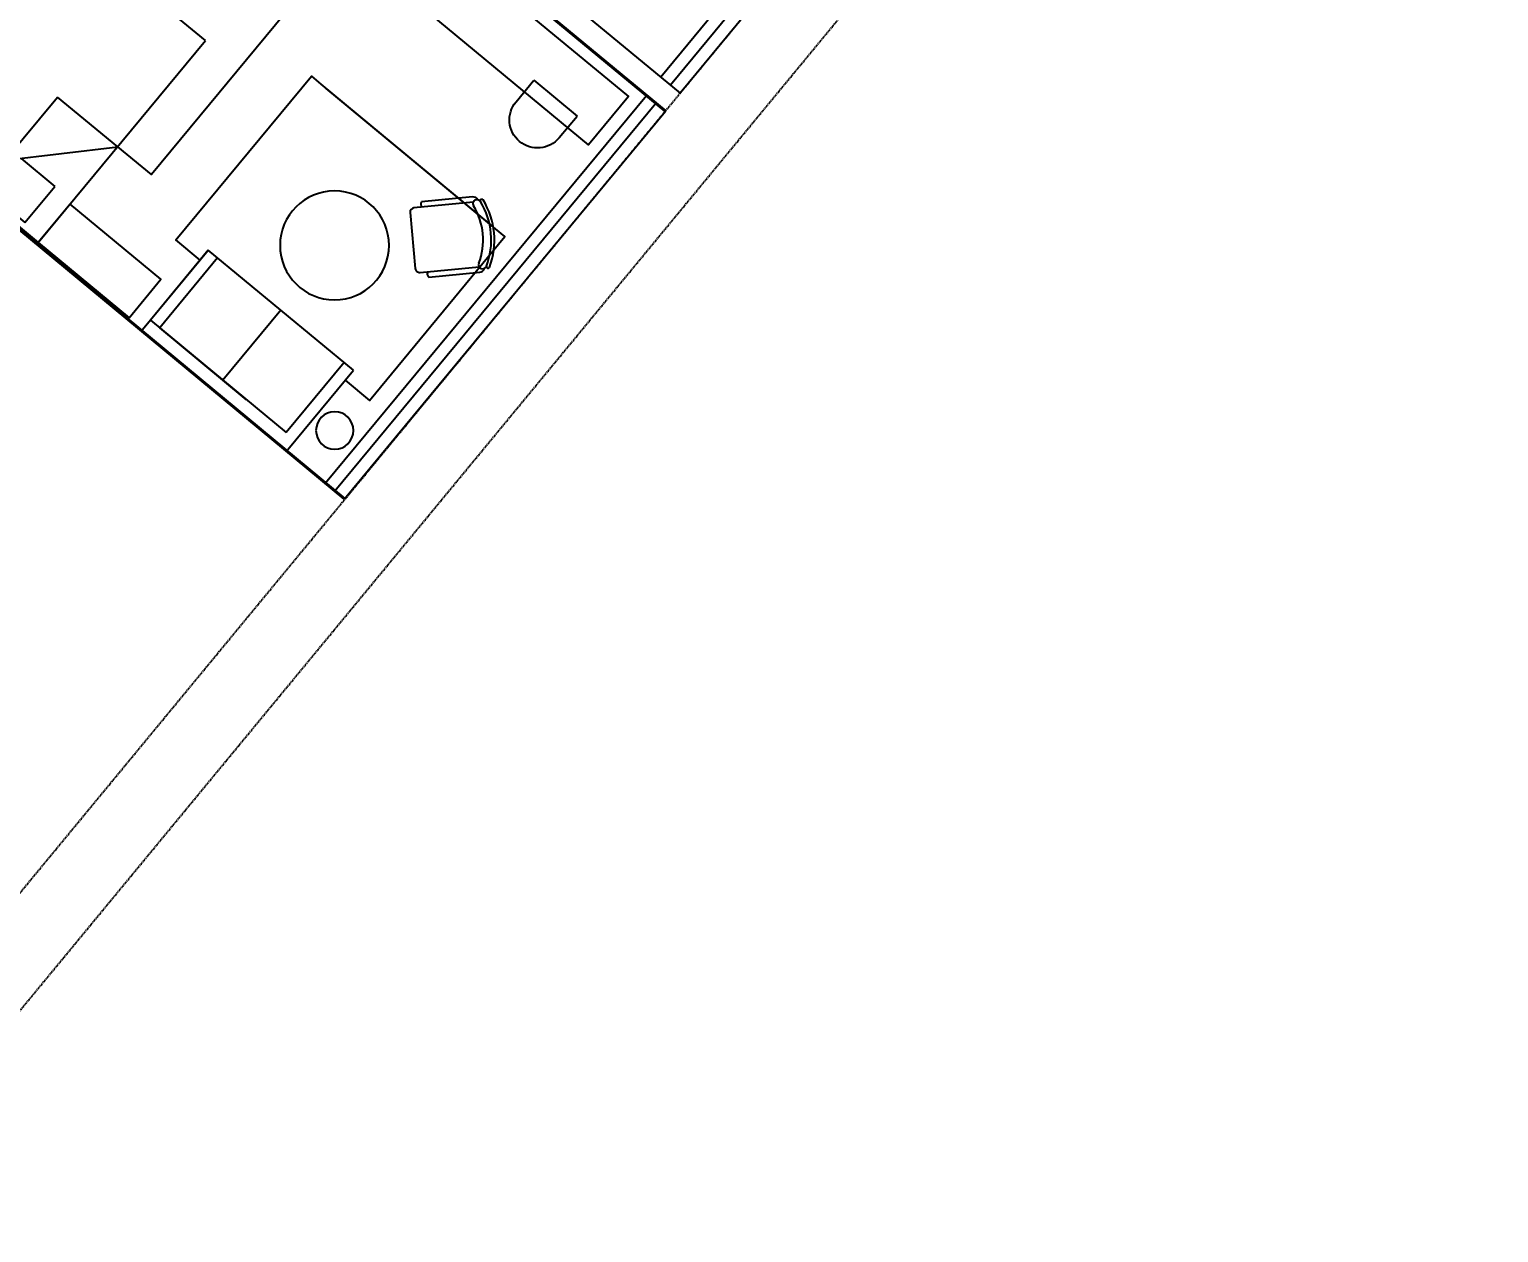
# Model space of a CAD drawing. Header units: millimetres. Extents: x -361679452 to 361242511, y -278557090 to 278849308.
# Drawn here: x 89324 to 101089, y 81365 to 91000 of the extents above; entities that cross this region are included whole.
import ezdxf

# ---------------------------------------------------------------- set-up
doc = ezdxf.new("R2010")
doc.units = ezdxf.units.MM
doc.header["$MEASUREMENT"] = 0
doc.linetypes.add('HIDDEN', pattern=[0.375, 0.25, -0.125])
for name, color, linetype in [('A-ANNO-ROOM', 50, 'Continuous'), ('A-FURNITURE', 251, 'Continuous'), ('A-GLAZ', 135, 'Continuous'), ('A-UNIT', 1, 'Continuous'), ('KT-Tuong', 1, 'Continuous'), ('Xref_NT1+NT2_MBDV Cot vach_220729$0$ccu12-Thay', 7, 'Continuous')]:
    doc.layers.add(name, color=color, linetype=linetype)
doc.layers.add('KT-Net cat', color=1, linetype='Continuous', lineweight=40)
doc.styles.add('220126_HDN_HBA typical plan$0$211210_HDN_HBA_TYPICAL PLAN CORE OPT 1$0$HBA-Text', font='GOTHIC.TTF')

# ---------------------------------------------------------------- blocks, each defined once
blk = doc.blocks.new('A$C21AF0CCA')
at = {"layer": 'A-ANNO-ROOM', "insert": (1197.56892258345, 814.6835720778872), "char_height": 600, "attachment_point": 2, "rotation": 0.10542954816276216, "style": '220126_HDN_HBA typical plan$0$211210_HDN_HBA_TYPICAL PLAN CORE OPT 1$0$HBA-Text'}
blk.add_mtext_dynamic_manual_height_columns('1-BR+', width=722857412.8743668, gutter_width=9765.624999999996, heights=[0], dxfattribs=at)
blk = doc.blocks.new('BEDH-1')
for p, q in [((475, -1.054711873393899e-13), (-475, 1.054711873393899e-13)), ((-475, 1.054711873393899e-13), (-475.0000000000002, -1050)), ((-381.8394731497392, -27.72451273631296), (-381.8394731497393, -215.2726866770535)), ((-20.94842891092413, -27.72451273631304), (-381.8394731497392, -27.72451273631296)), ((-20.94842891092416, -169.6087834425271), (-20.94842891092413, -27.72451273631304)), ((379.7956140944734, -27.72451273631313), (52.11540216114371, -27.72451273631306)), ((52.11540216114371, -27.72451273631306), (52.11540216114368, -169.6087834425271)), ((379.7956140944734, -169.6087834425271), (379.7956140944734, -27.72451273631313)), ((474.9999999999998, -1050), (475, -1.054711873393899e-13)), ((-162.6479800441303, -169.608783442527), (-475.0000000000001, -498.4003835124894)), ((474.9999999999999, -169.6087834425272), (-162.6479800441303, -169.608783442527)), ((-162.6479800441303, -169.608783442527), (-162.6479800441303, -498.4003835124894)), ((-206.9290897110478, -215.2726866770535), (-381.8394731497393, -215.2726866770535)), ((-475.0000000000001, -498.4003835124894), (-162.6479800441303, -498.4003835124894)), ((-475.0000000000002, -1050), (474.9999999999998, -1050))]:
    blk.add_line(p, q)
blk = doc.blocks.new('CH12')
for p, q in [((-312.375, -149.2411279597436), (-312.375, -572.1779138786915)), ((-267.75, -149.2411279597436), (-267.75, -639.6303226458076)), ((267.75, -639.6303226458076), (267.75, -149.2411280118249)), ((312.375, -572.1779138786915), (312.375, -149.2411246072115)), ((-232.0500000000029, -675.3303226458047), (232.0500000000029, -675.3303226458047))]:
    blk.add_line(p, q)
for centre, radius, start, end in [((-267.75, -149.2411279597436), 44.62499999999999, 111.939144832112, 180), ((-273.6712626853696, -77.20016474780641), 13.38749999999989, 116.2505862071374, 296.2505862071374), ((-252.9468673518131, -119.2240579767858), 33.46874999998481, 116.2505888953854, 296.2505888953855), ((0, -632.1362743546706), 632.1362743546692, 63.74941379286258, 116.2505862071374), ((0, -632.1362743546706), 605.3612743546691, 63.7494137928626, 116.2505862071374), ((0, -632.1362743546706), 538.4237743546691, 63.74941109871938, 116.2505888953856), ((252.9468674045929, -119.2240580028119), 33.46875000001501, 243.7494110987195, 63.74941109871941), ((273.671262685355, -77.20016474780641), 13.38750000000007, 243.7494137928627, 63.74941379286245), ((267.75, -149.2411280118286), 44.62499999999959, 0, 68.06085506708637), ((-290.0625, -549.8654138786915), 31.55464011044969, 225, 315), ((290.0625, -549.8654138786915), 31.55464011044961, 225.0000000000001, 315.0000000000002), ((-232.0500000000029, -639.6303226458076), 35.7, 180, 269.9999999999999), ((232.0500000000029, -639.6303226458076), 35.7, 270, 0)]:
    blk.add_arc(centre, radius, start, end)
blk = doc.blocks.new('CH1')
for p, q in [((-199.1923941123823, -400.6439509161501), (-199.1923941123823, -600.6426498184956)), ((200.805524143012, -400.6439509161501), (200.805524143012, -600.6426498184956)), ((-199.1923941123823, -600.6426498184956), (200.805524143012, -600.6426498184956))]:
    blk.add_line(p, q)
blk.add_arc((0.8065650153148454, -399.9986989023673), 200, 0.1848514058012216, 180.1848514058012)
blk = doc.blocks.new('Condo-Studio')
at = {"layer": 'A-FURNITURE'}
for p, q in [((4200.278308773536, -7992.779003113566), (3375.891285361612, -7992.945940502075)), ((3375.891285361685, -9502.26613914987), (3376.081097841342, -7992.945940498204)), ((3376.081097841342, -7992.945940498204), (3376.081097841211, -7992.945940489008)), ((3376.081097841211, -7992.945940489008), (4103.495973791933, -7993.093007331743)), ((4103.530443348113, -7992.79859444694), (4103.311239830996, -9405.426728203893)), ((3375.910925053023, -8089.932649141119), (4103.311239831098, -8089.78535144616)), ((4103.494468539843, -8993.093123914732), (4103.625119613373, -8089.785287881386)), ((3375.986191600407, -8747.606039827835), (4103.413299150713, -8747.718917787191)), ((3375.910925053197, -9405.27943052532), (4103.311239830996, -9405.426728203893)), ((4200.278308771572, -9502.4330765364), (3375.891285361685, -9502.26613914987))]:
    blk.add_line(p, q, dxfattribs=at)
at = {"layer": 'A-FURNITURE', "elevation": 0.05479021183692889}
blk.add_lwpolyline([(3201.802626106793, -5006.566883336811), (3201.802624979936, -4656.566883335006), (1401.802624978088, -4656.56689007036), (1401.802633311606, -7256.566889971611), (3201.802633315331, -7256.566883238178), (3201.802632193902, -6906.566883336724)], dxfattribs=at)
at = {"layer": 'A-FURNITURE'}
for points, elevation in [([(4198.264708472364, -7849.632440133078), (3798.264708464972, -7849.630381153896), (3798.602043369806, -6906.571256281983), (4198.602043360595, -6906.573315262853)], 0.05479021183692884), ([(784.7316264761096, -7650.003156033694), (284.63384943184, -7650.003902010998), (284.6338494320146, -9800.000634000258), (784.7316264742033, -9799.999888018821)], 2.39671674891324e-08)]:
    blk.add_lwpolyline(points, close=True, dxfattribs=dict(at, elevation=elevation))
for points in [[(3480.068572385258, -7992.924844723195), (3479.916138362088, -7741.04364051501), (1777.874456634752, -7741.449051234929), (1777.874461762628, -7840.514148186892), (1778.026227168745, -9599.700357226771)], [(3480.068572385185, -9502.287234926538), (3479.916138358304, -9754.168439136876), (1777.87445663465, -9753.763028418616), (1777.874461764433, -9654.697931466711), (1778.026227165035, -7895.511722428666)]]:
    blk.add_lwpolyline(points, dxfattribs=at)
for centre, radius in [((2702.610880747458, -8747.60603983156), 436.4401978142557), ((3843.31123079171, -9694.109485529421), 149.9999999999997)]:
    blk.add_circle(centre, radius, dxfattribs=at)
at = {"layer": 'A-GLAZ'}
for p, q in [((4214.653845804313, -9904.025748043408, 2.36059287682923e-08), (184.8378561316852, -9903.995720025094, 2.360592908249208e-08)), ((4214.652355511912, -10104.02574803779, 2.360592875541446e-08), (184.8363658395604, -10103.99572001945, 2.360592906961403e-08)), ((4214.653100658113, -10004.02574804059, 2.360592876185339e-08), (184.8371109855573, -10003.99572002224, 2.360592907605304e-08))]:
    blk.add_line(p, q, dxfattribs=at)
at = {"layer": 'KT-Net cat'}
for p, q in [((184.9103592452805, -173.9430020836298, 2.492790089292567e-08), (184.8363658395604, -10103.99572001945, 2.360592906961254e-08)), ((4214.70189493594, -3455.742903994222, -4.846219998367549e-09), (4214.652355512028, -10104.02574768651, -4.84621957099104e-09))]:
    blk.add_line(p, q, dxfattribs=at)
at = {"layer": 'A-FURNITURE'}
for name, p, xscale, yscale, zscale, rotation in [('BEDH-1', (4198.609840361364, -5956.573641838768, 0.05479021183692884), -2, 2, 2, 269.9996115246306), ('CH12', (1810.405642190897, -9667.95057749009, -0.07493538787651706), -0.9698671062557834, 0.9698671062557834, 0.9698671062557837, 135.0116023111966), ('CH1', (1341.052054219711, -9357.3517947059, 2.396716748913258e-08), 1.125005854937066, 1.125005854937066, 1.125005854937066, 270.0000001839287)]:
    blk.add_blockref(name, p, dxfattribs=dict(at, xscale=xscale, yscale=yscale, zscale=zscale, rotation=rotation))
blk = doc.blocks.new('trucktnuoctang36')
at = {"layer": 'KT-Tuong'}
blk.add_line((3621.789818765188, -9887.164011640358, -1.355151062973695e-05), (-4164.743390406889, -3456.752497873676, -1.355151062973695e-05), dxfattribs=at)

msp = doc.modelspace()

# ---------------------------------------------------------------- linework, layer by layer
at = {"layer": 'A-GLAZ'}
msp.add_line((94534.17508018667, 90492.54329028988, 1.243219655491532e-07), (98422.36748160493, 95192.1422852407, 1.186747058596862e-07), dxfattribs=at)

# ---------------------------------------------------------------- block references
at = {"layer": 'A-ANNO-ROOM'}
for p in [(-193366.6029767873, 192837.9996409905, 5.460855537377236e-05), (-194725.1126339572, 187914.7636662904, 5.460855537377236e-05), (-204628.500881133, 156603.4286092457, 5.461079910308954e-05)]:
    msp.add_blockref('A$C21AF0CCA', p, dxfattribs=at)

# ---------------------------------------------------------------- next in the draw order: block references
at = {"layer": 'A-UNIT', "xscale": -1, "rotation": 50.37070520241264}
msp.add_blockref('Condo-Studio', (86754.42675058785, 96930.76317240333, 9.928969994424441e-08), dxfattribs=at)

# ---------------------------------------------------------------- next in the draw order: linework, layer by layer
at = {"layer": 'A-GLAZ'}
for p, q in [((94380.13668302848, 90620.10571501171, 1.243219655491329e-07), (98268.3290844469, 95319.70470996271, 1.186747058596658e-07)), ((94457.15588160757, 90556.32450265082, 1.243219655491397e-07), (98345.34828302593, 95255.92349760176, 1.186747058596726e-07))]:
    msp.add_line(p, q, dxfattribs=at)
at = {"layer": 'KT-Tuong'}
msp.add_line((94537.43064620948, 90490.20645372127, 1.243219655491329e-07), (86750.8974370374, 96920.61796748795, 1.243219655491329e-07), dxfattribs=at)
at = {"layer": 'Xref_NT1+NT2_MBDV Cot vach_220729$0$ccu12-Thay', "linetype": 'HIDDEN', "ltscale": 25, "elevation": 1.243219655491329e-07}
for points in [[(120189.9906908653, 108017.0011758848, 0.3132591154309347), (118274.5995689499, 115112.4348673025), (103318.7775958088, 127439.8857218673, 0.256737403509929), (97844.9267904984, 128022.2769244713, 0.02539334813614932), (96792.80963284746, 127498.8350824119, 0.08893785001949467), (93638.2128492137, 124896.1972739963), (91452.17715443861, 122243.7696678183), (66004.65403592956, 91438.22296905566, 0.0725016575372773), (65070.92896880476, 89493.59078843135, 0.05029248862882004), (62313.82169671475, 77111.40701480629, 0.02229968031557079), (61902.1940606259, 71632.78016234894, 0.4964024037258143), (68413.55777349656, 67387.0759935834), (77056.47700877102, 70671.72698784403, 0.08126423040099286), (80969.75302980562, 73116.64603711534), (87550.72256200628, 81085.48873117729), (89715.7308272578, 83707.07970082329), (101685.0558571002, 98205.99948632409, -0.4142135623114274), (102246.6440600286, 98259.49070378652), (110422.4738200973, 91507.58348320983, 0.4147015980058648), (114087.0426622082, 91860.21883856806), (118794.2394118708, 97560.12043169918)], [(119625.0396869992, 108219.0664208695, 0.3131129883914917), (117890.4549974215, 114651.5188147968), (102956.3736054805, 126961.0498287287, 0.2552902167641262), (98080.5991035272, 127470.4812948823, 0.02529446253454516), (97086.98847706622, 126975.902192249, 0.08884098819325376), (94098.46827889053, 124511.2508480258), (91914.97475548834, 121861.9077868738), (66486.3747290487, 91079.26847260253, 0.07162818219334227), (65642.15011307492, 89309.92618802126, 0.05031291028700317), (62909.60736911115, 77040.41805392399, 0.02217052075560431), (62502.88295543299, 71646.04030634131, 0.4938342429268142), (68206.04479155294, 67950.08108068933), (76833.94874507701, 71229.02567427815, 0.08020953983811836), (80538.0584211857, 73536.17021493951), (87088.08886149526, 81467.54901326832), (89253.09712674678, 84089.13998291432), (101222.3527927634, 98587.97576078802, -0.4142135623114227), (102628.7043419867, 98722.12440440734), (110804.5341020795, 91970.21718381078, 0.4147700055942877), (113624.0699499624, 92241.86861444294), (118331.6058699214, 97942.18090579112)]]:
    msp.add_lwpolyline(points, format="xyb", dxfattribs=at)

# ---------------------------------------------------------------- next in the draw order: block references
at = {"layer": 'KT-Tuong'}
msp.add_blockref('trucktnuoctang36', (90915.27001329792, 100377.0649773411, -0.004318311453117176), dxfattribs=at)

doc.saveas('drawing.dxf')
